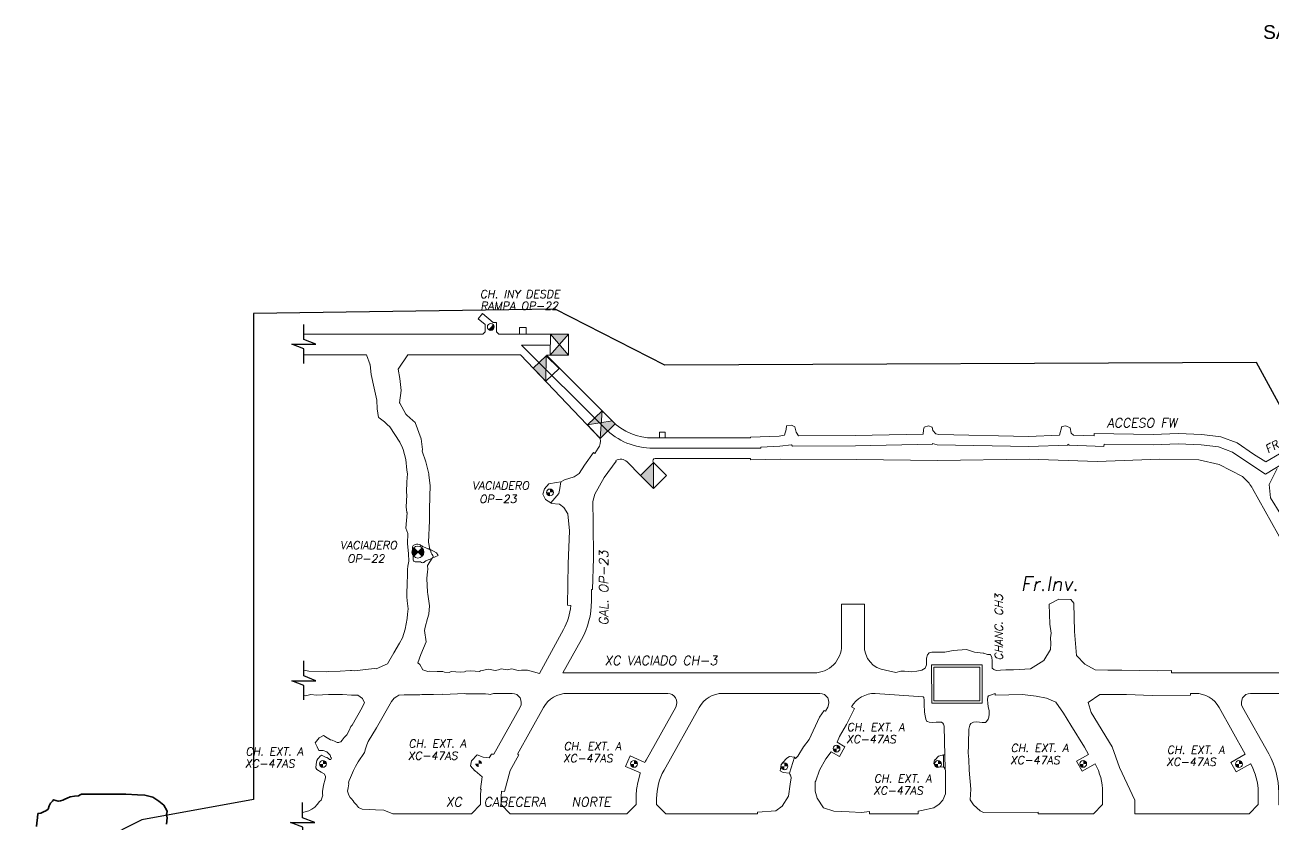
# Model space of a CAD drawing. Header units: millimetres. Extents: x -28 to 1943, y -5245 to 2752.
# Drawn here: x 568.2 to 841, y -332.7 to -158.2 of the extents above; entities that cross this region are included whole.
import ezdxf

# ---------------------------------------------------------------- set-up
doc = ezdxf.new("R2010")
doc.units = ezdxf.units.MM
doc.linetypes.add('CONTINUA', pattern=[0])
doc.layers.add('205', color=1, linetype='Continuous')
doc.styles.add('DG-T1-473 TO 560$1$Standard', font='arial.ttf')
doc.styles.add('ROMANS', font='romans.shx', dxfattribs={"width": 0.8})

msp = doc.modelspace()

# ---------------------------------------------------------------- hatches: boundary and pattern name
at = {"linetype": 'Continuous', "lineweight": 20}
msp.add_hatch(color=8, dxfattribs=at).paths.add_polyline_path([(670.75, -224.15, 0.2106412), (670.506, -223.596), (669.494, -224.704, 0.466211), (670.633, -224.552), (670.634, -224.551, 0.1420105)])
at = {"lineweight": 20}
h = msp.add_hatch(color=8, dxfattribs=at)
h.dxf.hatch_style = 1
h.paths.add_polyline_path([(683.063, -225.75), (685, -228.025), (686.978, -225.75)])
h.paths.add_polyline_path([(682.978, -230.35), (686.978, -230.35), (685, -228.025)])
h = msp.add_hatch(color=8, dxfattribs=at)
h.dxf.hatch_style = 1
h.paths.add_polyline_path([(679.263, -233.127), (682.022, -236.024), (682.099, -230.426)])
h = msp.add_hatch(color=8, dxfattribs=at)
h.paths.add_polyline_path([(694.329, -242.501), (691.112, -245.565), (694.132, -245.06)])
h.paths.add_polyline_path([(697.183, -245.306, -0.0184514), (696.494, -244.666), (694.132, -245.06), (693.871, -248.461), (693.919, -248.512)])
msp.add_hatch(color=8, dxfattribs=at).paths.add_polyline_path([(705.582, -253.754), (702.754, -256.582), (705.582, -259.41)])
h = msp.add_hatch(color=8, dxfattribs=at)
h.paths.add_polyline_path([(682.927, -259.559), (682.927, -260.309), (683.677, -260.309, 0.4142136)])
h.paths.add_polyline_path([(682.927, -260.309), (682.177, -260.309, 0.4142136), (682.927, -261.059)])
h = msp.add_hatch(color=8, dxfattribs=at)
h.paths.add_polyline_path([(653.142, -272.41, 0.1989124), (652.761, -273.329, 0.1989124), (653.142, -274.248), (654.061, -273.329)])
h.paths.add_polyline_path([(654.98, -272.41), (654.061, -273.329), (654.98, -274.248, 0.1989124), (655.361, -273.329, 0.1989124)])
h = msp.add_hatch(color=8, dxfattribs=at)
h.paths.add_polyline_path([(745.585, -315.5), (745.585, -316.25), (746.335, -316.25, 0.4142136)])
h.paths.add_polyline_path([(745.585, -316.25), (744.835, -316.25, 0.4142136), (745.585, -317)])
h = msp.add_hatch(color=8, dxfattribs=at)
h.paths.add_polyline_path([(633.313, -318.842), (633.313, -319.592), (634.063, -319.592, 0.4142136)])
h.paths.add_polyline_path([(633.313, -319.592), (632.563, -319.592, 0.4142136), (633.313, -320.342)])
at = {"lineweight": 35}
h = msp.add_hatch(color=256, dxfattribs=at)
h.paths.add_polyline_path([(633.313, -318.842), (633.313, -319.592), (634.063, -319.592, 0.4142136)])
h.paths.add_polyline_path([(633.313, -319.592), (632.563, -319.592, 0.4142136), (633.313, -320.342)])
h = msp.add_hatch(color=256, dxfattribs=at)
h.paths.add_polyline_path([(667.334, -318.776), (667.334, -319.526), (668.084, -319.526, 0.4142136)])
h.paths.add_polyline_path([(667.334, -319.526), (666.584, -319.526, 0.4142136), (667.334, -320.276)])
at = {"lineweight": 20}
h = msp.add_hatch(color=8, dxfattribs=at)
h.paths.add_polyline_path([(701.313, -318.842), (701.313, -319.592), (702.063, -319.592, 0.4142136)])
h.paths.add_polyline_path([(701.313, -319.592), (700.563, -319.592, 0.4142136), (701.313, -320.342)])
h = msp.add_hatch(color=8, dxfattribs=at)
h.paths.add_polyline_path([(767.751, -318.892), (767.751, -319.642), (768.501, -319.642, 0.4142136)])
h.paths.add_polyline_path([(767.751, -319.642), (767.001, -319.642, 0.4142136), (767.751, -320.392)])
h = msp.add_hatch(color=8, dxfattribs=at)
h.paths.add_polyline_path([(799.502, -318.842), (799.502, -319.592), (800.252, -319.592, 0.4142136)])
h.paths.add_polyline_path([(799.502, -319.592), (798.752, -319.592, 0.4142136), (799.502, -320.342)])
h = msp.add_hatch(color=8, dxfattribs=at)
h.paths.add_polyline_path([(833.55, -318.872), (833.55, -319.622), (834.3, -319.622, 0.4142136)])
h.paths.add_polyline_path([(833.55, -319.622), (832.8, -319.622, 0.4142136), (833.55, -320.372)])
h = msp.add_hatch(color=8, dxfattribs=at)
h.paths.add_polyline_path([(734.185, -319.373), (734.185, -320.123), (734.935, -320.123, 0.4142136)])
h.paths.add_polyline_path([(734.185, -320.123), (733.435, -320.123, 0.4142136), (734.185, -320.873)])

# ---------------------------------------------------------------- linework, layer by layer
for p, q in [((676.25, -224.25), (677.75, -224.25)), ((676.25, -225.75), (676.25, -224.25)), ((676.25, -224.25), (677.75, -224.25)), ((676.25, -225.75), (676.25, -224.25)), ((677.75, -225.75), (677.75, -224.25)), ((677.75, -225.75), (677.75, -224.25))]:
    msp.add_line(p, q, dxfattribs=at)
at = {"color": 8, "lineweight": 20}
for p, q in [((694.329, -242.501), (693.871, -248.461)), ((685.303, -257.974), (685.074, -259.411)), ((685.303, -257.974), (686.111, -257.512)), ((684.883, -260.555), (683.14, -262.541)), ((685.074, -259.411), (684.883, -260.555)), ((654.98, -272.41), (653.142, -274.248)), ((653.142, -272.41), (654.98, -274.248)), ((736.424, -318.161), (735.327, -321.642)), ((768.972, -317.673), (768.989, -318.761)), ((768.989, -318.761), (768.988, -320.238)), ((769.31, -320.796), (769.235, -317.557))]:
    msp.add_line(p, q, dxfattribs=at)
at = {"color": 3, "lineweight": 20}
for p, q in [((706.91, -248.4), (706.91, -247.1)), ((706.91, -247.1), (708.11, -247.1)), ((706.91, -248.4), (706.91, -247.1)), ((706.91, -247.1), (708.11, -247.1)), ((708.11, -248.4), (708.11, -247.1)), ((708.11, -248.4), (708.11, -247.1))]:
    msp.add_line(p, q, dxfattribs=at)
at = {"color": 8, "linetype": 'CONTINUA'}
for points in [[(629.136, -232.117), (629.126, -228.965), (626.477, -227.942), (631.769, -227.925), (629.119, -226.901), (629.109, -223.617)], [(629.136, -232.117), (629.126, -228.965), (626.477, -227.942), (631.769, -227.925), (629.119, -226.901), (629.109, -223.617)], [(629.139, -305.611), (629.129, -302.459), (626.479, -301.435), (631.772, -301.419), (629.122, -300.395), (629.112, -297.111)], [(629.139, -305.611), (629.129, -302.459), (626.479, -301.435), (631.772, -301.419), (629.122, -300.395), (629.112, -297.111)], [(628.886, -336.566), (628.876, -333.414), (626.226, -332.391), (631.519, -332.374), (628.869, -331.35), (628.859, -328.066)], [(628.886, -336.566), (628.876, -333.414), (626.226, -332.391), (631.519, -332.374), (628.869, -331.35), (628.859, -328.066)]]:
    msp.add_lwpolyline(points, dxfattribs=at)
at = {"color": 8, "lineweight": 20}
for points in [[(629.116, -225.75), (668.25, -225.75), (668.75, -225.25), (668.75, -223.641), (667.239, -222.352), (668.212, -221.211), (670.486, -223.15), (671.25, -223.15), (671.25, -225.25), (671.75, -225.75), (683.063, -225.75)], [(629.116, -225.75), (668.25, -225.75), (668.75, -225.25), (668.75, -223.641), (667.239, -222.352), (668.212, -221.211), (670.486, -223.15), (671.25, -223.15), (671.25, -225.25), (671.75, -225.75), (683.063, -225.75)], [(683.063, -225.75), (686.978, -225.75), (686.978, -230.35), (682.978, -230.35), (683.063, -225.75), (686.978, -230.35)], [(686.978, -225.75), (682.978, -230.35)], [(683.063, -225.75), (686.978, -225.75), (686.978, -230.35), (682.978, -230.35), (683.063, -225.75), (686.978, -230.35)], [(686.978, -225.75), (682.978, -230.35)], [(629.13, -230.25), (642.847, -230.25), (643.604, -232.395)], [(629.13, -230.25), (642.847, -230.25), (643.604, -232.395)], [(682.099, -230.426), (684.937, -233.246), (682.022, -236.024), (679.263, -233.127), (682.099, -230.426), (682.022, -236.024)], [(682.099, -230.426), (684.937, -233.246), (682.022, -236.024), (679.263, -233.127), (682.099, -230.426), (682.022, -236.024)], [(682.978, -230.35), (686.978, -230.35)], [(682.978, -230.35), (686.978, -230.35)], [(643.573, -232.319), (643.604, -232.395), (643.848, -234.568), (644.518, -237.55), (645.08, -240.142), (645.158, -242.069), (645.456, -243.9), (645.47, -243.921), (645.593, -244.037), (646.732, -244.914), (647.323, -245.471), (647.923, -245.982), (650.112, -249.329), (650.689, -250.528), (650.854, -250.93), (651.402, -253.134), (651.608, -255.459), (651.764, -256.236), (651.644, -257.972), (651.567, -260.272), (651.65, -260.916), (651.498, -263.441), (651.646, -264.67), (651.696, -264.743), (651.436, -268.134), (651.831, -269.279), (651.813, -271.432), (652.037, -273.746), (652.099, -275.302), (651.898, -276.422), (651.824, -277.099), (651.778, -277.966), (651.68, -280.523), (651.68, -280.523), (651.645, -282.118), (651.614, -283.104), (651.717, -284.011), (651.913, -285.697), (651.813, -286.881), (651.734, -287.814), (651.255, -290.178), (650.713, -292.047), (650.007, -293.194), (648.799, -295.302), (647.4, -297.755), (644.96, -298.822), (644.518, -298.737), (640.234, -299.242), (639.518, -299.195), (639.322, -299.198), (637.094, -299.375), (634.504, -299.444), (634.11, -299.477), (630.2, -299.34), (629.514, -299.187), (629.118, -299.243)], [(643.573, -232.319), (643.604, -232.395), (643.848, -234.568), (644.518, -237.55), (645.08, -240.142), (645.158, -242.069), (645.456, -243.9), (645.47, -243.921), (645.593, -244.037), (646.732, -244.914), (647.323, -245.471), (647.923, -245.982), (650.112, -249.329), (650.689, -250.528), (650.854, -250.93), (651.402, -253.134), (651.608, -255.459), (651.764, -256.236), (651.644, -257.972), (651.567, -260.272), (651.65, -260.916), (651.498, -263.441), (651.646, -264.67), (651.696, -264.743), (651.436, -268.134), (651.831, -269.279), (651.813, -271.432), (652.037, -273.746), (652.099, -275.302), (651.898, -276.422), (651.824, -277.099), (651.778, -277.966), (651.68, -280.523), (651.68, -280.523), (651.645, -282.118), (651.614, -283.104), (651.717, -284.011), (651.913, -285.697), (651.813, -286.881), (651.734, -287.814), (651.255, -290.178), (650.713, -292.047), (650.007, -293.194), (648.799, -295.302), (647.4, -297.755), (644.96, -298.822), (644.518, -298.737), (640.234, -299.242), (639.518, -299.195), (639.322, -299.198), (637.094, -299.375), (634.504, -299.444), (634.11, -299.477), (630.2, -299.34), (629.514, -299.187), (629.118, -299.243)], [(696.494, -244.666), (691.112, -245.565)], [(696.494, -244.666), (691.112, -245.565)], [(708.41, -256.582), (705.582, -259.41), (705.582, -253.754), (702.754, -256.582), (705.582, -259.41)], [(708.41, -256.582), (705.582, -259.41), (705.582, -253.754), (702.754, -256.582), (705.582, -259.41)], [(705.582, -253.754), (708.41, -256.582)], [(705.582, -253.754), (708.41, -256.582)], [(842.697, -265.143), (840.454, -261.51), (840.15, -258.582), (841.913, -255.039)], [(628.866, -330.199), (628.866, -330.199), (630.223, -329.861), (630.892, -329.508), (631.562, -329.043), (632.061, -328.463), (632.582, -327.822), (632.893, -327.494), (632.969, -327.322), (632.984, -327.3), (633.146, -326.87), (633.255, -326.41), (633.237, -326.208), (633.23, -325.628), (633.337, -324.692), (633.496, -323.959), (633.714, -323.191), (633.872, -322.568), (633.857, -322.292), (633.577, -321.751), (632.892, -321.386), (631.933, -320.813), (631.745, -320.441), (631.809, -319.651), (631.994, -318.888), (632.17, -318.499), (632.386, -318.245), (632.602, -317.97), (633.025, -317.727), (633.838, -318.102), (634.148, -318.225), (634.524, -318.427), (634.751, -318.625), (635.058, -318.643), (635.196, -318.29), (635.04, -318.173), (634.9, -317.726), (634.623, -317.427), (634.119, -316.972), (633.371, -316.652), (632.432, -316.672), (632.054, -315.876), (631.6, -315.032), (632.513, -313.925), (633.432, -313.422), (634.219, -313.91), (634.952, -314.327), (635.328, -314.39), (635.998, -314.741), (636.414, -314.9), (636.742, -314.894), (636.904, -314.856), (637.188, -314.746), (637.481, -314.419), (637.943, -313.859), (638.497, -313.219), (639.028, -312.301), (639.394, -311.436), (639.665, -311.14), (641.904, -307.265), (642.106, -306.764), (642.41, -306.281), (641.97, -305.295), (640.903, -304.567), (639.518, -304.579), (637.586, -304.455), (635.444, -304.466), (634.505, -304.441), (631.868, -304.568), (630.674, -304.404), (629.513, -304.708), (629.136, -304.68)], [(628.866, -330.199), (628.866, -330.199), (630.223, -329.861), (630.892, -329.508), (631.562, -329.043), (632.061, -328.463), (632.582, -327.822), (632.893, -327.494), (632.969, -327.322), (632.984, -327.3), (633.146, -326.87), (633.255, -326.41), (633.237, -326.208), (633.23, -325.628), (633.337, -324.692), (633.496, -323.959), (633.714, -323.191), (633.872, -322.568), (633.857, -322.292), (633.577, -321.751), (632.892, -321.386), (631.933, -320.813), (631.745, -320.441), (631.809, -319.651), (631.994, -318.888), (632.17, -318.499), (632.386, -318.245), (632.602, -317.97), (633.025, -317.727), (633.838, -318.102), (634.148, -318.225), (634.524, -318.427), (634.751, -318.625), (635.058, -318.643), (635.196, -318.29), (635.04, -318.173), (634.9, -317.726), (634.623, -317.427), (634.119, -316.972), (633.371, -316.652), (632.432, -316.672), (632.054, -315.876), (631.6, -315.032), (632.513, -313.925), (633.432, -313.422), (634.219, -313.91), (634.952, -314.327), (635.328, -314.39), (635.998, -314.741), (636.414, -314.9), (636.742, -314.894), (636.904, -314.856), (637.188, -314.746), (637.481, -314.419), (637.943, -313.859), (638.497, -313.219), (639.028, -312.301), (639.394, -311.436), (639.665, -311.14), (641.904, -307.265), (642.106, -306.764), (642.41, -306.281), (641.97, -305.295), (640.903, -304.567), (639.518, -304.579), (637.586, -304.455), (635.444, -304.466), (634.505, -304.441), (631.868, -304.568), (630.674, -304.404), (629.513, -304.708), (629.136, -304.68)]]:
    msp.add_lwpolyline(points, dxfattribs=at)
for points in [[(843.466, -253.861), (839.332, -256.279), (835.469, -253.789), (832.133, -251.486), (829.052, -250.373), (825.28, -249.901), (820.239, -249.689), (814.788, -249.914), (804.065, -249.747), (804.042, -250.299), (796.451, -249.979), (796.175, -249.734), (796.111, -249.986), (787.59, -250.299), (767.599, -249.909), (766.587, -249.626), (766.575, -249.753), (749.692, -250.102), (735.92, -250.22), (735.742, -249.899), (733.191, -250.221), (729.032, -250.393), (729.032, -250.65), (705.51, -250.65, -0.1989124), (694.903, -246.257), (676.746, -228.1), (682.978, -228.1)], [(842.4, -251.878), (839.389, -253.639), (836.718, -251.917), (833.171, -249.468), (829.58, -248.172), (825.467, -247.657), (820.24, -247.437), (814.759, -247.663), (801.909, -247.463), (801.889, -247.956), (797.349, -247.765), (796.881, -247.348), (796.654, -246.206), (795.706, -245.777), (794.829, -245.892), (794.345, -247.8), (787.571, -248.048), (767.929, -247.665), (767.258, -247.477), (766.654, -246.806), (766.468, -246.06), (765.678, -245.788), (764.77, -246.04), (764.618, -246.605), (764.527, -247.544), (749.659, -247.852), (737.238, -247.958), (736.771, -247.117), (736.454, -245.977), (735.698, -245.64), (734.643, -245.781), (734.551, -246.578), (734.211, -247.825), (733.003, -247.977), (726.782, -248.233), (726.782, -248.4), (705.51, -248.4, -0.1989124), (696.494, -244.666), (682.178, -230.35), (682.978, -230.35)], [(842.4, -251.878), (839.389, -253.639), (836.718, -251.917), (833.171, -249.468), (829.58, -248.172), (825.467, -247.657), (820.24, -247.437), (814.759, -247.663), (801.909, -247.463), (801.889, -247.956), (797.349, -247.765), (796.881, -247.348), (796.654, -246.206), (795.706, -245.777), (794.829, -245.892), (794.345, -247.8), (787.571, -248.048), (767.929, -247.665), (767.258, -247.477), (766.654, -246.806), (766.468, -246.06), (765.678, -245.788), (764.77, -246.04), (764.618, -246.605), (764.527, -247.544), (749.659, -247.852), (737.238, -247.958), (736.771, -247.117), (736.454, -245.977), (735.698, -245.64), (734.643, -245.781), (734.551, -246.578), (734.211, -247.825), (733.003, -247.977), (726.782, -248.233), (726.782, -248.4), (705.51, -248.4, -0.1989124), (696.494, -244.666), (682.178, -230.35), (682.978, -230.35)], [(859.004, -299.7), (818.774, -299.7), (818.774, -299.216), (815.637, -299.281), (811.821, -299.211), (807.967, -299.155), (804.868, -299.12), (802.113, -299.079), (799.881, -297.828), (798.018, -295.935), (797.576, -290.677), (797.437, -284.525), (796.772, -283.693), (794.145, -283.589), (792.061, -284.699), (792.173, -289.107), (792.486, -291.046), (792.37, -292.057), (792.441, -293.297), (792.319, -294.61), (790.9, -297.027), (787.97, -298.869), (784.268, -299.03), (782.593, -299.058), (781.436, -299.088), (780.447, -299.176), (779.949, -299.008), (779.635, -298.719), (779.574, -297.108), (779.494, -296.344), (779.269, -295.735), (778.546, -295.686), (777.808, -295.425), (777.631, -295.408), (775.764, -295.187), (774.018, -294.626), (771.077, -294.825), (769.236, -295.184), (767.566, -295.185), (766.418, -295.174), (765.794, -295.306), (765.497, -295.811), (765.255, -296.477), (765.212, -297.976), (764.929, -298.685), (764.242, -299.098), (763.102, -299.341), (762.014, -299.471), (760.458, -299.323), (759.636, -299.365), (758.542, -299.606), (756.295, -299.124, -0.3974611), (751.676, -293.7), (751.676, -284.7), (746.676, -284.7), (746.676, -293.7, -0.4142136), (740.676, -299.7), (685.752, -299.7), (689.812, -292.44, 0.1281392), (692.005, -284.022), (692.005, -281.515), (692.253, -281.515), (692.481, -274.671), (692.409, -266.929), (692.296, -262.249), (692.77, -260.659), (694.817, -257.062), (697.423, -253.455), (697.353, -253.338, -0.34573), (699.805, -253.634), (702.754, -256.582)], [(859.004, -299.7), (818.774, -299.7), (818.774, -299.216), (815.637, -299.281), (811.821, -299.211), (807.967, -299.155), (804.868, -299.12), (802.113, -299.079), (799.881, -297.828), (798.018, -295.935), (797.576, -290.677), (797.437, -284.525), (796.772, -283.693), (794.145, -283.589), (792.061, -284.699), (792.173, -289.107), (792.486, -291.046), (792.37, -292.057), (792.441, -293.297), (792.319, -294.61), (790.9, -297.027), (787.97, -298.869), (784.268, -299.03), (782.593, -299.058), (781.436, -299.088), (780.447, -299.176), (779.949, -299.008), (779.635, -298.719), (779.574, -297.108), (779.494, -296.344), (779.269, -295.735), (778.546, -295.686), (777.808, -295.425), (777.631, -295.408), (775.764, -295.187), (774.018, -294.626), (771.077, -294.825), (769.236, -295.184), (767.566, -295.185), (766.418, -295.174), (765.794, -295.306), (765.497, -295.811), (765.255, -296.477), (765.212, -297.976), (764.929, -298.685), (764.242, -299.098), (763.102, -299.341), (762.014, -299.471), (760.458, -299.323), (759.636, -299.365), (758.542, -299.606), (756.295, -299.124, -0.3974611), (751.676, -293.7), (751.676, -284.7), (746.676, -284.7), (746.676, -293.7, -0.4142136), (740.676, -299.7), (685.752, -299.7), (689.812, -292.44, 0.1281392), (692.005, -284.022), (692.005, -281.515), (692.253, -281.515), (692.481, -274.671), (692.409, -266.929), (692.296, -262.249), (692.77, -260.659), (694.817, -257.062), (697.423, -253.455), (697.353, -253.338, -0.34573), (699.805, -253.634), (702.754, -256.582)], [(705.582, -253.754, -0.6681807), (705.936, -252.9), (726.756, -252.9), (726.756, -253.168), (733.297, -253.055), (749.924, -253.083), (767.616, -253.316), (787.662, -253.065), (802.534, -253.541), (816.239, -253.026), (824.802, -253.168), (829.248, -254.18), (834.337, -256.851), (835.759, -258.242, -0.0276652), (836.513, -259.433), (850.342, -284.192)], [(705.582, -253.754, -0.6681807), (705.936, -252.9), (726.756, -252.9), (726.756, -253.168), (733.297, -253.055), (749.924, -253.083), (767.616, -253.316), (787.662, -253.065), (802.534, -253.541), (816.239, -253.026), (824.802, -253.168), (829.248, -254.18), (834.337, -256.851), (835.759, -258.242, -0.0276652), (836.513, -259.433), (850.342, -284.192)]]:
    msp.add_lwpolyline(points, format="xyb", dxfattribs=at)
for points in [[(680.65, -299.843), (678.009, -299.1), (676.696, -299.146), (676.009, -299.214), (674.617, -298.835), (673.554, -299.085), (672.26, -298.801), (671.685, -299.04), (670.97, -299.229), (669.519, -298.932), (669.091, -298.975), (668.475, -299.133), (667.736, -299.305), (667.523, -299.44), (665.609, -299.306), (664.542, -299.37), (664.244, -299.475), (663.399, -299.547), (661.325, -299.399), (660.919, -299.641), (659.9, -299.547), (659.487, -299.449), (658.284, -299.433), (656.59, -299.357), (656.257, -299.435), (655.124, -299.05), (654.494, -297.855), (654.08, -297.493), (654.69, -295.685), (655.847, -292.906), (655.482, -290.485), (655.615, -289.726), (656.14, -287.827), (656.475, -286.881), (656.626, -285.099), (656.2, -282.55), (656.17, -282.118), (656.022, -279.118), (656.154, -277.566), (656.213, -277.099), (656.128, -276.257), (657.176, -274.664), (658.474, -274.069), (658.142, -273.505), (656.685, -272.704), (656.374, -271.176), (656.568, -266.522), (656.565, -265.127), (656.646, -260.078), (656.757, -259.862), (656.729, -258.768), (656.483, -256.521), (656.416, -256.236), (655.826, -253.59), (655.028, -251.306), (655.096, -250.929), (654.76, -248.607), (653.443, -245.055), (652.955, -244.616), (651.635, -243.443), (651.458, -243.169), (650.102, -240.834), (650.042, -240.717), (650.426, -238.008), (650.118, -235.422), (649.773, -233.343), (651.847, -230.25), (676.522, -230.25), (693.919, -248.512, -0.1895343), (693.485, -250.664), (692.769, -251.773), (692.427, -251.552), (690.455, -254.355), (689.297, -256.152), (688.21, -256.912), (686.111, -257.512), (685.303, -257.974), (684.35, -258.114), (682.688, -258.408), (681.762, -259.519), (681.35, -260.702), (681.974, -261.812), (683.14, -262.541), (683.194, -262.732), (685.032, -262.885), (685.945, -263.559), (686.806, -264.994), (687.217, -268.668), (686.885, -275.869), (686.774, -284.957), (687.466, -285.01, -0.1084644), (685.884, -290.244)], [(680.65, -299.843), (678.009, -299.1), (676.696, -299.146), (676.009, -299.214), (674.617, -298.835), (673.554, -299.085), (672.26, -298.801), (671.685, -299.04), (670.97, -299.229), (669.519, -298.932), (669.091, -298.975), (668.475, -299.133), (667.736, -299.305), (667.523, -299.44), (665.609, -299.306), (664.542, -299.37), (664.244, -299.475), (663.399, -299.547), (661.325, -299.399), (660.919, -299.641), (659.9, -299.547), (659.487, -299.449), (658.284, -299.433), (656.59, -299.357), (656.257, -299.435), (655.124, -299.05), (654.494, -297.855), (654.08, -297.493), (654.69, -295.685), (655.847, -292.906), (655.482, -290.485), (655.615, -289.726), (656.14, -287.827), (656.475, -286.881), (656.626, -285.099), (656.2, -282.55), (656.17, -282.118), (656.022, -279.118), (656.154, -277.566), (656.213, -277.099), (656.128, -276.257), (657.176, -274.664), (658.474, -274.069), (658.142, -273.505), (656.685, -272.704), (656.374, -271.176), (656.568, -266.522), (656.565, -265.127), (656.646, -260.078), (656.757, -259.862), (656.729, -258.768), (656.483, -256.521), (656.416, -256.236), (655.826, -253.59), (655.028, -251.306), (655.096, -250.929), (654.76, -248.607), (653.443, -245.055), (652.955, -244.616), (651.635, -243.443), (651.458, -243.169), (650.102, -240.834), (650.042, -240.717), (650.426, -238.008), (650.118, -235.422), (649.773, -233.343), (651.847, -230.25), (676.522, -230.25), (693.919, -248.512, -0.1895343), (693.485, -250.664), (692.769, -251.773), (692.427, -251.552), (690.455, -254.355), (689.297, -256.152), (688.21, -256.912), (686.111, -257.512), (685.303, -257.974), (684.35, -258.114), (682.688, -258.408), (681.762, -259.519), (681.35, -260.702), (681.974, -261.812), (683.14, -262.541), (683.194, -262.732), (685.032, -262.885), (685.945, -263.559), (686.806, -264.994), (687.217, -268.668), (686.885, -275.869), (686.774, -284.957), (687.466, -285.01, -0.1084644), (685.884, -290.244)], [(652.868, -272.325, 0.0313971), (652.93, -273.095, -0.0255021), (653.019, -274.041, -0.0215515), (653.018, -274.773, 0.0502514), (653.035, -275.087, 0.2365734), (653.207, -275.327, 0.1134554), (653.778, -275.479, 0.0407565), (654.05, -275.466, -0.0396792), (654.329, -275.452, -0.1170381), (654.869, -275.597, 0.1920617), (655.216, -275.637, 0.1107825), (655.457, -275.509, -0.0506027), (655.945, -275.173, -0.0727041), (656.712, -274.886, 0.1167177), (657.176, -274.664, 0.1595125), (657.368, -274.37, 0.1961804), (657.331, -274.083, 0.070602), (657.236, -273.959, -0.0493792), (657.092, -273.788, -0.1485368), (656.885, -273.127, 0.2506733), (656.68, -272.752, 0.0792058), (656.426, -272.639, -0.0335825), (655.809, -272.427, -0.0241811), (655.094, -272.086, -0.0219348), (654.345, -271.638), (654.345, -271.638, 0.1490255), (653.196, -271.799, 0.2967851)], [(652.868, -272.325, 0.0313971), (652.93, -273.095, -0.0255021), (653.019, -274.041, -0.0215515), (653.018, -274.773, 0.0502514), (653.035, -275.087, 0.2365734), (653.207, -275.327, 0.1134554), (653.778, -275.479, 0.0407565), (654.05, -275.466, -0.0396792), (654.329, -275.452, -0.1170381), (654.869, -275.597, 0.1920617), (655.216, -275.637, 0.1107825), (655.457, -275.509, -0.0506027), (655.945, -275.173, -0.0727041), (656.712, -274.886, 0.1167177), (657.176, -274.664, 0.1595125), (657.368, -274.37, 0.1961804), (657.331, -274.083, 0.070602), (657.236, -273.959, -0.0493792), (657.092, -273.788, -0.1485368), (656.885, -273.127, 0.2506733), (656.68, -272.752, 0.0792058), (656.426, -272.639, -0.0335825), (655.809, -272.427, -0.0241811), (655.094, -272.086, -0.0219348), (654.345, -271.638), (654.345, -271.638, 0.1490255), (653.196, -271.799, 0.2967851)], [(674.672, -304.2), (670.605, -304.2), (669.896, -304.404), (669.518, -304.384), (668.868, -304.263), (666.983, -304.295), (664.542, -304.265), (664.292, -304.227), (659.487, -304.463), (659.352, -304.402), (657.478, -304.447), (654.946, -304.459), (654.496, -304.529), (654.279, -304.496), (651.892, -304.53), (651.081, -304.524), (649.865, -304.612), (649.479, -304.845), (648.879, -305.22), (648.261, -305.946), (644.988, -311.753), (643.197, -314.713), (642.909, -315.449), (642.627, -316.3), (642.358, -317.08), (641.943, -317.752), (641.419, -318.476), (641.011, -319.12), (640.457, -320.156), (639.99, -321.074), (639.362, -322.601), (639.036, -323.195), (638.923, -323.755), (638.944, -323.955), (638.806, -324.846), (638.701, -325.579), (638.997, -326.435), (639.284, -326.913), (639.556, -327.234), (639.886, -327.685), (640.121, -328.034), (640.607, -328.531), (641.059, -329.092), (641.879, -329.503), (643.447, -329.543), (644.788, -329.668), (646.64, -329.689), (648.607, -330.5), (665.75, -330.5), (667.75, -328.5), (667.75, -327.174, -0.0295743), (667.87, -325.139), (667.777, -325.13), (668.078, -322.407), (666.551, -321.109), (666.534, -321.104), (665.526, -320.039), (665.773, -318.949), (667.047, -317.583), (668.351, -318.156), (669.618, -318.291), (670.12, -317.441), (670.67, -317.456), (676.417, -307.176, 0.5727528)], [(674.672, -304.2), (670.605, -304.2), (669.896, -304.404), (669.518, -304.384), (668.868, -304.263), (666.983, -304.295), (664.542, -304.265), (664.292, -304.227), (659.487, -304.463), (659.352, -304.402), (657.478, -304.447), (654.946, -304.459), (654.496, -304.529), (654.279, -304.496), (651.892, -304.53), (651.081, -304.524), (649.865, -304.612), (649.479, -304.845), (648.879, -305.22), (648.261, -305.946), (644.988, -311.753), (643.197, -314.713), (642.909, -315.449), (642.627, -316.3), (642.358, -317.08), (641.943, -317.752), (641.419, -318.476), (641.011, -319.12), (640.457, -320.156), (639.99, -321.074), (639.362, -322.601), (639.036, -323.195), (638.923, -323.755), (638.944, -323.955), (638.806, -324.846), (638.701, -325.579), (638.997, -326.435), (639.284, -326.913), (639.556, -327.234), (639.886, -327.685), (640.121, -328.034), (640.607, -328.531), (641.059, -329.092), (641.879, -329.503), (643.447, -329.543), (644.788, -329.668), (646.64, -329.689), (648.607, -330.5), (665.75, -330.5), (667.75, -328.5), (667.75, -327.174, -0.0295743), (667.87, -325.139), (667.777, -325.13), (668.078, -322.407), (666.551, -321.109), (666.534, -321.104), (665.526, -320.039), (665.773, -318.949), (667.047, -317.583), (668.351, -318.156), (669.618, -318.291), (670.12, -317.441), (670.67, -317.456), (676.417, -307.176, 0.5727528)], [(702.7, -321.527), (699.474, -320.166), (700.475, -317.869), (703.671, -319.262, -0.0083262), (703.943, -318.756), (710.417, -307.176, 0.5727528), (708.672, -304.2), (686.756, -304.2, 0.2716557), (681.519, -307.272), (675.827, -317.453), (676.093, -317.602), (674.214, -321.032), (672.972, -325.618), (672.353, -325.56, 0.0317407), (672.25, -327.174), (672.25, -328.5), (674.25, -330.5), (699.75, -330.5), (701.75, -328.5), (701.75, -327.174, -0.0456221), (702.036, -324.045), (702.666, -321.626, -0.0015198)], [(702.7, -321.527), (699.474, -320.166), (700.475, -317.869), (703.671, -319.262, -0.0083262), (703.943, -318.756), (710.417, -307.176, 0.5727528), (708.672, -304.2), (686.756, -304.2, 0.2716557), (681.519, -307.272), (675.827, -317.453), (676.093, -317.602), (674.214, -321.032), (672.972, -325.618), (672.353, -325.56, 0.0317407), (672.25, -327.174), (672.25, -328.5), (674.25, -330.5), (699.75, -330.5), (701.75, -328.5), (701.75, -327.174, -0.0456221), (702.036, -324.045), (702.666, -321.626, -0.0015198)], [(743.663, -307.176, 0.5727528), (741.917, -304.2), (720.756, -304.2, 0.2716557), (715.519, -307.272), (707.871, -320.952, 0.1281392), (706.25, -327.174), (706.25, -328.5), (708.25, -330.5), (728.321, -330.5), (728.321, -330.12), (732.322, -329.873), (733.671, -328.799), (735.107, -326.635), (735.462, -324.026), (735.67, -322.64), (735.695, -322.554), (735.486, -322.06), (735.347, -321.866), (735.327, -321.642), (733.934, -321.458), (733.29, -321.136), (733.372, -320.262), (733.443, -319.698), (733.865, -319.259), (734.729, -318.324), (735.28, -317.985), (736.424, -318.161), (736.615, -318.419), (737.141, -317.94), (738.374, -315.86), (739.581, -314.249), (741.866, -309.394), (742.854, -307.936), (743.146, -308.099)], [(743.663, -307.176, 0.5727528), (741.917, -304.2), (720.756, -304.2, 0.2716557), (715.519, -307.272), (707.871, -320.952, 0.1281392), (706.25, -327.174), (706.25, -328.5), (708.25, -330.5), (728.321, -330.5), (728.321, -330.12), (732.322, -329.873), (733.671, -328.799), (735.107, -326.635), (735.462, -324.026), (735.67, -322.64), (735.695, -322.554), (735.486, -322.06), (735.347, -321.866), (735.327, -321.642), (733.934, -321.458), (733.29, -321.136), (733.372, -320.262), (733.443, -319.698), (733.865, -319.259), (734.729, -318.324), (735.28, -317.985), (736.424, -318.161), (736.615, -318.419), (737.141, -317.94), (738.374, -315.86), (739.581, -314.249), (741.866, -309.394), (742.854, -307.936), (743.146, -308.099)], [(764.529, -304.955), (754.002, -304.2, 0.2632991), (748.858, -307.11), (749.5, -307.496), (747.741, -311.017), (746.244, -313.607), (745.726, -314.826), (747.392, -315.885), (746.222, -317.98), (744.374, -316.948), (743.217, -318.47), (741.885, -320.999), (741.022, -323.304), (740.936, -323.524), (740.88, -325.551), (741.377, -327.072), (742.72, -329.171), (744.972, -329.916), (748.343, -330.04), (751.066, -330.195), (752.759, -329.991), (752.759, -330.5), (763.442, -330.5), (763.442, -329.936), (764.152, -329.793), (766.812, -329.199), (768.009, -328.412), (768.842, -327.542), (769.389, -326.155), (769.413, -323.423), (769.409, -321.028), (769.133, -320.381), (768.988, -320.238), (767.786, -320.323), (767.272, -319.973), (767.05, -319.799), (766.815, -319.489), (767.026, -318.72), (767.116, -318.703), (767.844, -317.946), (768.636, -317.717), (768.972, -317.673), (769.06, -317.608), (769.235, -317.557), (769.231, -316.705), (769.165, -315.713), (769.183, -314.483), (769.184, -313.461), (769.112, -312.521), (769.083, -311.338), (768.974, -310.893), (768.836, -310.703), (768.521, -310.514), (767.358, -310.493), (766.546, -310.547), (765.793, -310.468), (765.49, -310.355), (765.312, -310.302), (765.067, -309.838), (764.938, -309.078), (764.777, -308.3), (764.746, -306.533), (764.762, -305.658), (764.663, -305.084)], [(764.529, -304.955), (754.002, -304.2, 0.2632991), (748.858, -307.11), (749.5, -307.496), (747.741, -311.017), (746.244, -313.607), (745.726, -314.826), (747.392, -315.885), (746.222, -317.98), (744.374, -316.948), (743.217, -318.47), (741.885, -320.999), (741.022, -323.304), (740.936, -323.524), (740.88, -325.551), (741.377, -327.072), (742.72, -329.171), (744.972, -329.916), (748.343, -330.04), (751.066, -330.195), (752.759, -329.991), (752.759, -330.5), (763.442, -330.5), (763.442, -329.936), (764.152, -329.793), (766.812, -329.199), (768.009, -328.412), (768.842, -327.542), (769.389, -326.155), (769.413, -323.423), (769.409, -321.028), (769.133, -320.381), (768.988, -320.238), (767.786, -320.323), (767.272, -319.973), (767.05, -319.799), (766.815, -319.489), (767.026, -318.72), (767.116, -318.703), (767.844, -317.946), (768.636, -317.717), (768.972, -317.673), (769.06, -317.608), (769.235, -317.557), (769.231, -316.705), (769.165, -315.713), (769.183, -314.483), (769.184, -313.461), (769.112, -312.521), (769.083, -311.338), (768.974, -310.893), (768.836, -310.703), (768.521, -310.514), (767.358, -310.493), (766.546, -310.547), (765.793, -310.468), (765.49, -310.355), (765.312, -310.302), (765.067, -309.838), (764.938, -309.078), (764.777, -308.3), (764.746, -306.533), (764.762, -305.658), (764.663, -305.084)], [(774.901, -325.092), (774.593, -320.939), (774.497, -318.654), (774.376, -317.213), (774.439, -315.67), (774.419, -314.199), (774.48, -312.942), (774.517, -312.004), (774.725, -311.154), (774.902, -310.781), (775.491, -310.479), (776.271, -310.442), (777.449, -310.546), (778.145, -310.553), (778.392, -310.373), (778.727, -309.839), (778.851, -309.363), (778.977, -308.702), (778.919, -307.918), (778.735, -307.102), (778.637, -306.337), (778.598, -305.571), (778.621, -304.937), (778.762, -304.729), (780.264, -304.2), (780.264, -304.607), (786.227, -304.469), (789.241, -304.787), (791.478, -305.216), (793.504, -306.08), (795.194, -308.508), (796.779, -311.173), (799.771, -315.933), (800.626, -317.532), (798.019, -318.988), (799.238, -321.171), (802.103, -319.571, -0.1292107), (803.75, -325.84), (803.75, -328.5), (801.75, -330.5), (789.659, -330.5), (789.659, -330.136), (777.739, -330.204), (776.988, -329.848), (775.485, -328.545), (774.78, -327.46)], [(774.901, -325.092), (774.593, -320.939), (774.497, -318.654), (774.376, -317.213), (774.439, -315.67), (774.419, -314.199), (774.48, -312.942), (774.517, -312.004), (774.725, -311.154), (774.902, -310.781), (775.491, -310.479), (776.271, -310.442), (777.449, -310.546), (778.145, -310.553), (778.392, -310.373), (778.727, -309.839), (778.851, -309.363), (778.977, -308.702), (778.919, -307.918), (778.735, -307.102), (778.637, -306.337), (778.598, -305.571), (778.621, -304.937), (778.762, -304.729), (780.264, -304.2), (780.264, -304.607), (786.227, -304.469), (789.241, -304.787), (791.478, -305.216), (793.504, -306.08), (795.194, -308.508), (796.779, -311.173), (799.771, -315.933), (800.626, -317.532), (798.019, -318.988), (799.238, -321.171), (802.103, -319.571, -0.1292107), (803.75, -325.84), (803.75, -328.5), (801.75, -330.5), (789.659, -330.5), (789.659, -330.136), (777.739, -330.204), (776.988, -329.848), (775.485, -328.545), (774.78, -327.46)], [(810.797, -330.5), (810.795, -327.553), (807.399, -320.372), (805.845, -315.888), (801.229, -308.367), (800.598, -306.171), (803.158, -304.43), (808.942, -304.413), (814.576, -304.654), (822.921, -304.571), (822.921, -304.2), (823.996, -304.2, -0.2717647), (829.235, -307.274), (834.932, -317.476), (831.743, -319.257), (832.913, -321.353), (836.103, -319.571), (836.131, -319.622, -0.128036), (837.75, -325.84), (837.75, -328.5), (835.75, -330.5)], [(810.797, -330.5), (810.795, -327.553), (807.399, -320.372), (805.845, -315.888), (801.229, -308.367), (800.598, -306.171), (803.158, -304.43), (808.942, -304.413), (814.576, -304.654), (822.921, -304.571), (822.921, -304.2), (823.996, -304.2, -0.2717647), (829.235, -307.274), (834.932, -317.476), (831.743, -319.257), (832.913, -321.353), (836.103, -319.571), (836.131, -319.622, -0.128036), (837.75, -325.84), (837.75, -328.5), (835.75, -330.5)], [(863.235, -307.274), (868.112, -316.007), (862.775, -318.988), (863.994, -321.171), (869.331, -318.19), (870.131, -319.622, -0.128036), (871.75, -325.84), (871.75, -328.5), (869.75, -330.5), (844.25, -330.5), (842.25, -328.5), (842.25, -325.84, 0.128036), (840.06, -317.428), (834.334, -307.175, -0.5726179), (836.08, -304.2), (857.996, -304.2, -0.2717647)], [(863.235, -307.274), (868.112, -316.007), (862.775, -318.988), (863.994, -321.171), (869.331, -318.19), (870.131, -319.622, -0.128036), (871.75, -325.84), (871.75, -328.5), (869.75, -330.5), (844.25, -330.5), (842.25, -328.5), (842.25, -325.84, 0.128036), (840.06, -317.428), (834.334, -307.175, -0.5726179), (836.08, -304.2), (857.996, -304.2, -0.2717647)]]:
    msp.add_lwpolyline(points, format="xyb", close=True, dxfattribs=at)
for points in [[(694.329, -242.501), (691.112, -245.565), (693.919, -248.512), (697.183, -245.306)], [(694.329, -242.501), (691.112, -245.565), (693.919, -248.512), (697.183, -245.306)], [(766.372, -297.978), (766.377, -306.325), (770.503, -306.336), (771.714, -306.347), (773.526, -306.347), (777.428, -306.336), (777.401, -300.373), (777.395, -297.936), (775.442, -297.936), (773.135, -297.944), (771.714, -297.946), (769.693, -297.954)], [(766.372, -297.978), (766.377, -306.325), (770.503, -306.336), (771.714, -306.347), (773.526, -306.347), (777.428, -306.336), (777.401, -300.373), (777.395, -297.936), (775.442, -297.936), (773.135, -297.944), (771.714, -297.946), (769.693, -297.954)], [(766.872, -298.475), (766.877, -305.826), (770.506, -305.836), (771.716, -305.847), (773.525, -305.847), (776.926, -305.837), (776.901, -300.375), (776.896, -298.436), (775.443, -298.436), (773.136, -298.444), (771.715, -298.446), (769.696, -298.454)], [(766.872, -298.475), (766.877, -305.826), (770.506, -305.836), (771.716, -305.847), (773.525, -305.847), (776.926, -305.837), (776.901, -300.375), (776.896, -298.436), (775.443, -298.436), (773.136, -298.444), (771.715, -298.446), (769.696, -298.454)]]:
    msp.add_lwpolyline(points, close=True, dxfattribs=at)
at = {"lineweight": 35}
msp.add_lwpolyline([(599.087, -332.744), (599.215, -331.415), (599.12, -330.664), (599.246, -329.965), (599.2, -329.757), (598.501, -328.63), (597.432, -327.715), (596.109, -326.891), (594.337, -326.41), (592.768, -326.362), (590.25, -326.2), (580.506, -326.2), (580.267, -326.374), (579.846, -326.568), (579.007, -326.638), (578.019, -326.807), (577.422, -327.06), (576.914, -327.312), (576.417, -327.535), (575.928, -327.634), (575.455, -327.756), (574.398, -327.43), (574.182, -327.762), (573.741, -328.182), (573.485, -328.789), (573.246, -329.481), (572.754, -329.883), (572.205, -330.053), (571.659, -330.338), (570.992, -330.435), (570.896, -331.351), (570.777, -332.486), (570.661, -333.244)], dxfattribs=at)
at = {"color": 8, "linetype": 'Continuous', "lineweight": 20}
for centre in [(670, -224.15), (734.185, -320.123)]:
    msp.add_circle(centre, 0.75, dxfattribs=at)
at = {"color": 8, "lineweight": 20}
for centre, radius in [((682.927, -260.309), 0.75), ((682.927, -260.309), 0.75), ((654.061, -273.329), 1.3), ((745.585, -316.25), 0.75), ((633.313, -319.592), 0.75), ((701.313, -319.592), 0.75), ((767.751, -319.642), 0.75), ((799.502, -319.592), 0.75), ((833.55, -319.622), 0.75)]:
    msp.add_circle(centre, radius, dxfattribs=at)
at = {"layer": '205'}
msp.add_lwpolyline([(593.738, -331.797), (568.164, -344.701), (568.79, -864.558), (754.776, -765.025), (756.259, -594.284), (781.879, -583.293), (781.879, -563.498), (861.603, -563.385), (884.2, -544.2), (885.659, -320.206), (837.391, -231.896), (708.067, -232.506), (684.077, -220.289), (618.147, -221.216), (618.147, -327.395), (593.738, -331.797)], close=True, dxfattribs=at)

# ---------------------------------------------------------------- texts
at = {"style": 'DG-T1-473 TO 560$1$Standard'}
msp.add_text('SALA DESPACHO', height=3, dxfattribs=at).set_placement((838.821, -161.236))
at = {"color": 8, "linetype": 'Continuous', "lineweight": 20, "ltscale": 0.5, "style": 'ROMANS', "oblique": 10}
for s, height, p in [('CH. INY DESDE', 1.75, (667.618, -217.84)), ('RAMPA OP-22', 1.75, (667.725, -220.421)), ('ACCESO FW', 2, (804.687, -246.102)), ('VACIADERO', 1.75, (665.916, -259.684)), ('OP-23', 1.75, (667.472, -262.605)), ('VACIADERO', 1.75, (637.05, -272.705)), ('OP-22', 1.75, (638.606, -275.626)), ('Fr.Inv.', 3.125, (785.87, -281.824)), ('XC VACIADO CH-3', 2, (694.857, -298.01)), ('CH. EXT. A', 1.75, (747.838, -312.427)), ('XC-47AS', 1.75, (747.703, -315.068)), ('CH. EXT. A', 1.75, (616.379, -317.757)), ('CH. EXT. A', 1.75, (685.919, -316.615)), ('CH. EXT. A', 1.75, (783.656, -316.995)), ('CH. EXT. A', 1.75, (817.796, -317.377)), ('XC-47AS', 1.75, (616.244, -320.397)), ('XC-47AS', 1.75, (685.784, -319.255)), ('XC-47AS', 1.75, (783.521, -319.636)), ('XC-47AS', 1.75, (817.662, -320.017)), ('CH. EXT. A', 1.75, (753.744, -323.657)), ('XC-47AS', 1.75, (753.609, -326.298)), ('XC   CABECERA   NORTE', 2, (660.175, -328.902))]:
    msp.add_text(s, height=height, dxfattribs=at).set_placement(p)
msp.add_text('FR. RISES Nº1', height=1.75, rotation=28.77362, dxfattribs=at).set_placement((839.915, -251.798))
at = {"color": 8, "lineweight": 20, "ltscale": 0.5, "style": 'ROMANS', "oblique": 10}
msp.add_text('GAL. OP-23', height=2, rotation=90, dxfattribs=at).set_placement((695.672, -289.354))
at = {"color": 8, "lineweight": 20, "style": 'ROMANS', "oblique": 15}
msp.add_text('CHANC. CH3', height=1.75, rotation=90, dxfattribs=at).set_placement((781.905, -297.054))
at = {"linetype": 'Continuous', "lineweight": 35, "ltscale": 0.5, "style": 'ROMANS', "oblique": 10}
for s, height, p in [('CH. EXT. A', 1.75, (616.379, -317.757)), ('CH. EXT. A', 1.75, (652.006, -316.044)), ('XC-47AS', 1.75, (616.244, -320.397)), ('XC-47AS', 1.75, (651.872, -318.684)), ('XC   CABECERA   NORTE', 2, (660.175, -328.902))]:
    msp.add_text(s, height=height, dxfattribs=at).set_placement(p)

doc.saveas('drawing.dxf')
